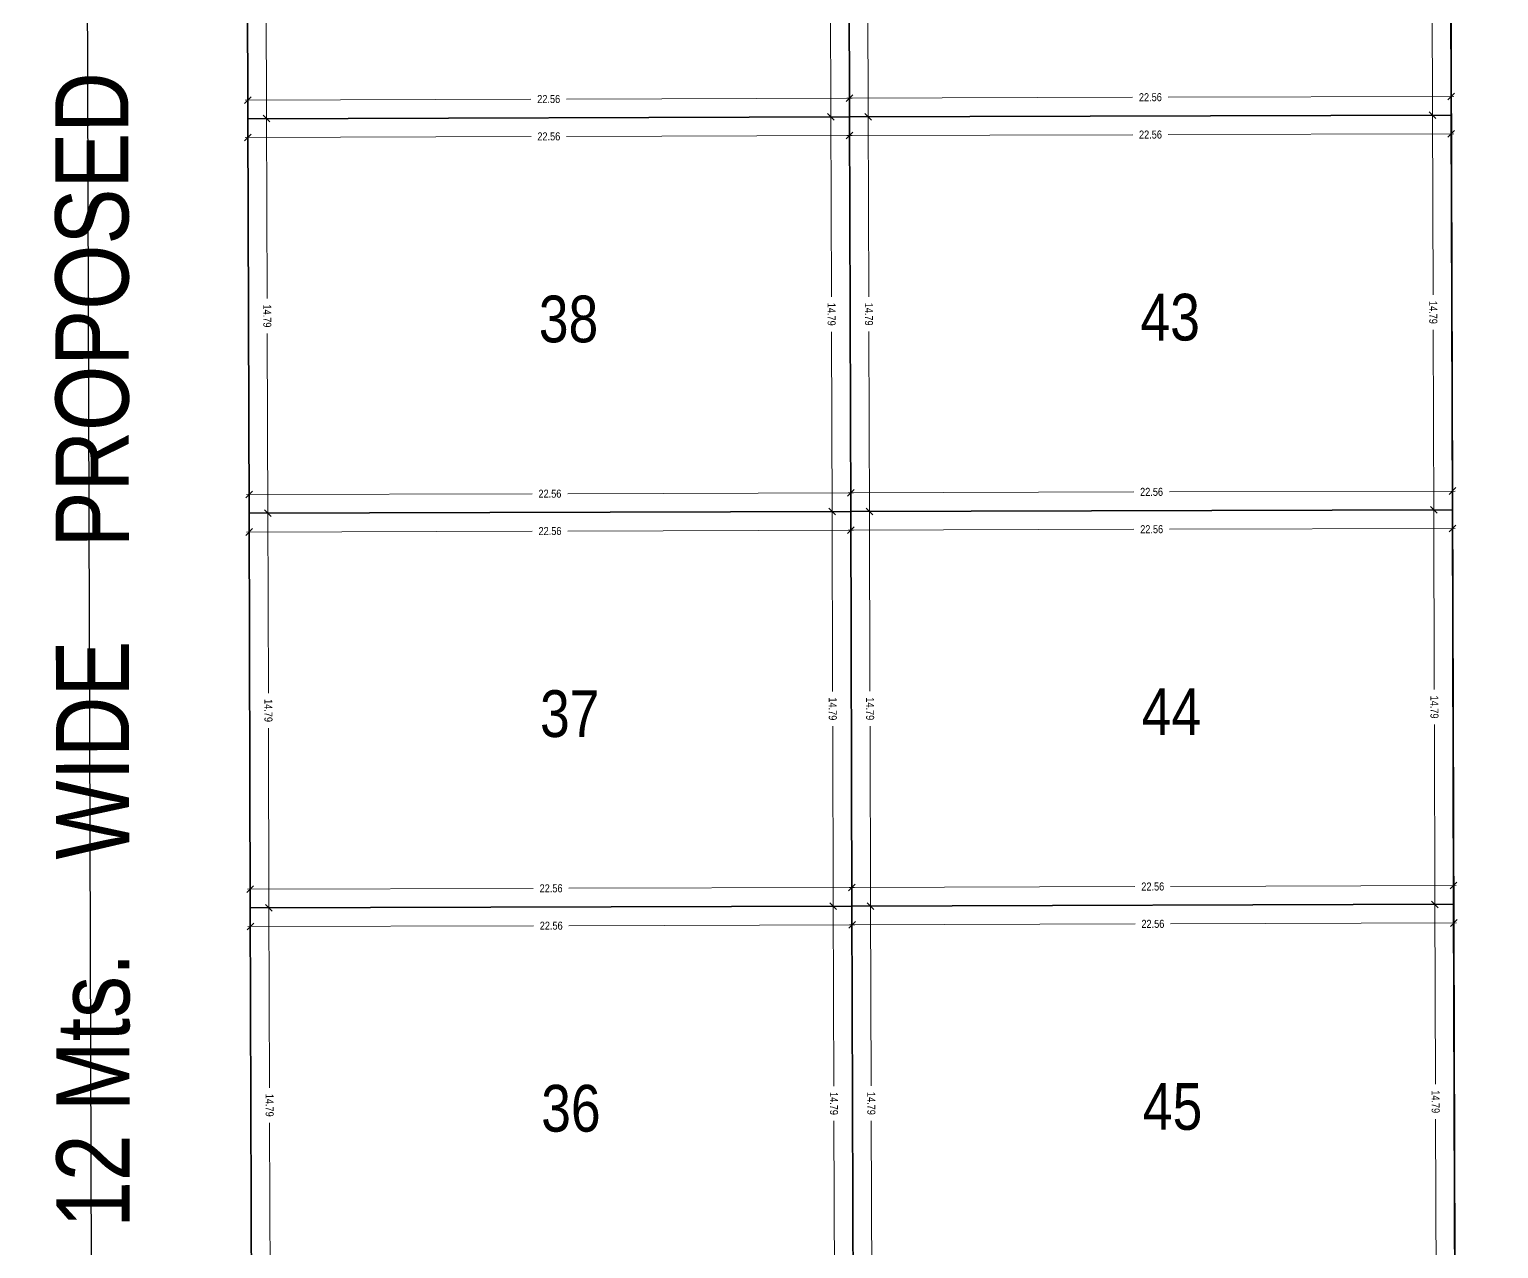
# Model space of a CAD drawing. Header units: millimetres. Extents: x 29397 to 29927, y 26123 to 26652.
# Drawn here: x 29583.1 to 29638.2, y 26310.9 to 26356.6 of the extents above; entities that cross this region are included whole.
import ezdxf
from ezdxf.enums import TextEntityAlignment as Align

# ---------------------------------------------------------------- set-up
doc = ezdxf.new("R2010")
doc.units = ezdxf.units.MM
doc.header["$LTSCALE"] = 0.3
doc.linetypes.add('CENTER', pattern=[0])
for name, color, linetype in [('_IndivSubPlot', 180, 'Continuous'), ('_IndivSubPlot_DIMENSION', 7, 'Continuous'), ('_InternalRoad', 3, 'Continuous')]:
    doc.layers.add(name, color=color, linetype=linetype)
doc.layers.get('0').off()
doc.styles.add('PreDCRFont', font='ARIALN.TTF')
doc.dimstyles.new('PDCR-PLOT-INT', dxfattribs={"dimtxt": 0.3, "dimasz": 0.25, "dimexe": 0.25, "dimexo": 0.25, "dimgap": 0.25, "dimtad": 0, "dimzin": 0, "dimdsep": 46, "dimtxsty": 'PreDCRFont', "dimblk": 'OBLIQUE', "dimcen": 0.5, "dimdle": 0.1, "dimadec": 0, "dimazin": 0, "dimtfac": 1, "dimtix": 1, "dimtofl": 0, "dimtmove": 1, "dimatfit": 1, "dimfxl": 1, "dimtolj": 1, "dimtzin": 0, "dimlwd": 15, "dimarcsym": 0})

# ---------------------------------------------------------------- blocks, each defined once
blk = doc.blocks.new('_Oblique')
at = {"color": 0, "linetype": 'ByBlock', "lineweight": -2}
blk.add_line((-0.5, -0.5), (0.5, 0.5), dxfattribs=at)
blk = doc.blocks.new('*D1025')
at = {"layer": '_IndivSubPlot_DIMENSION', "color": 0, "lineweight": 15, "transparency": 16777216}
for p, q in [((29613.829, 26323.022), (29624.542, 26323.054)), ((29636.589, 26323.091), (29625.876, 26323.058))]:
    blk.add_line(p, q, dxfattribs=at)
at = {"layer": '_IndivSubPlot_DIMENSION', "color": 0, "lineweight": 15, "transparency": 16777216, "xscale": 0.25, "yscale": 0.25, "zscale": 0.25}
for p, rotation in [((29613.929, 26323.022), 180.1735333746284), ((29636.489, 26323.09), 0.1735333746283984)]:
    blk.add_blockref('_Oblique', p, dxfattribs=dict(at, rotation=rotation))
at = {"layer": '_IndivSubPlot_DIMENSION', "color": 0, "lineweight": 15, "transparency": 16777216, "insert": (29625.209, 26323.056), "char_height": 0.3, "attachment_point": 5, "rotation": 0.1735, "style": 'PreDCRFont'}
blk.add_mtext('\\A1;22.56', dxfattribs=at)
blk = doc.blocks.new('*D1026')
at = {"layer": '_IndivSubPlot_DIMENSION', "color": 0, "lineweight": 15, "transparency": 16777216}
for p, q in [((29614.627, 26323.824), (29614.647, 26316.983)), ((29614.672, 26308.834), (29614.651, 26315.675))]:
    blk.add_line(p, q, dxfattribs=at)
at = {"layer": '_IndivSubPlot_DIMENSION', "color": 0, "lineweight": 15, "transparency": 16777216, "xscale": 0.25, "yscale": 0.25, "zscale": 0.25}
for p, rotation in [((29614.627, 26323.724), 90.17353337461844), ((29614.672, 26308.934), 270.1735333746184)]:
    blk.add_blockref('_Oblique', p, dxfattribs=dict(at, rotation=rotation))
at = {"layer": '_IndivSubPlot_DIMENSION', "color": 0, "lineweight": 15, "transparency": 16777216, "insert": (29614.649, 26316.329), "char_height": 0.3, "attachment_point": 5, "rotation": 270.1735, "style": 'PreDCRFont'}
blk.add_mtext('\\A1;14.79', dxfattribs=at)
blk = doc.blocks.new('*D1028')
at = {"layer": '_IndivSubPlot_DIMENSION', "color": 0, "lineweight": 15, "transparency": 16777216}
for p, q in [((29635.786, 26323.888), (29635.807, 26317.047)), ((29635.832, 26308.898), (29635.811, 26315.739))]:
    blk.add_line(p, q, dxfattribs=at)
at = {"layer": '_IndivSubPlot_DIMENSION', "color": 0, "lineweight": 15, "transparency": 16777216, "xscale": 0.25, "yscale": 0.25, "zscale": 0.25}
for p, rotation in [((29635.787, 26323.788), 90.1735333746184), ((29635.832, 26308.998), 270.1735333746184)]:
    blk.add_blockref('_Oblique', p, dxfattribs=dict(at, rotation=rotation))
at = {"layer": '_IndivSubPlot_DIMENSION', "color": 0, "lineweight": 15, "transparency": 16777216, "insert": (29635.809, 26316.393), "char_height": 0.3, "attachment_point": 5, "rotation": 270.1735, "style": 'PreDCRFont'}
blk.add_mtext('\\A1;14.79', dxfattribs=at)
blk = doc.blocks.new('*D1029')
at = {"layer": '_IndivSubPlot_DIMENSION', "color": 0, "lineweight": 15, "transparency": 16777216}
for p, q in [((29613.784, 26337.812), (29624.497, 26337.844)), ((29636.544, 26337.881), (29625.831, 26337.848))]:
    blk.add_line(p, q, dxfattribs=at)
at = {"layer": '_IndivSubPlot_DIMENSION', "color": 0, "lineweight": 15, "transparency": 16777216, "xscale": 0.25, "yscale": 0.25, "zscale": 0.25}
for p, rotation in [((29636.444, 26337.88), 0.1735333746375111), ((29613.884, 26337.812), 180.1735333746375)]:
    blk.add_blockref('_Oblique', p, dxfattribs=dict(at, rotation=rotation))
at = {"layer": '_IndivSubPlot_DIMENSION', "color": 0, "lineweight": 15, "transparency": 16777216, "insert": (29625.164, 26337.846), "char_height": 0.3, "attachment_point": 5, "rotation": 0.1735, "style": 'PreDCRFont'}
blk.add_mtext('\\A1;22.56', dxfattribs=at)
blk = doc.blocks.new('*D1030')
at = {"layer": '_IndivSubPlot_DIMENSION', "color": 0, "lineweight": 15, "transparency": 16777216}
for p, q in [((29614.582, 26338.614), (29614.602, 26331.773)), ((29614.627, 26323.624), (29614.606, 26330.465))]:
    blk.add_line(p, q, dxfattribs=at)
at = {"layer": '_IndivSubPlot_DIMENSION', "color": 0, "lineweight": 15, "transparency": 16777216, "xscale": 0.25, "yscale": 0.25, "zscale": 0.25}
for p, rotation in [((29614.582, 26338.514), 90.17353337461829), ((29614.627, 26323.724), 270.1735333746183)]:
    blk.add_blockref('_Oblique', p, dxfattribs=dict(at, rotation=rotation))
at = {"layer": '_IndivSubPlot_DIMENSION', "color": 0, "lineweight": 15, "transparency": 16777216, "insert": (29614.604, 26331.119), "char_height": 0.3, "attachment_point": 5, "rotation": 270.1735, "style": 'PreDCRFont'}
blk.add_mtext('\\A1;14.79', dxfattribs=at)
blk = doc.blocks.new('*D1031')
at = {"layer": '_IndivSubPlot_DIMENSION', "color": 0, "lineweight": 15, "transparency": 16777216}
for p, q in [((29613.825, 26324.422), (29624.538, 26324.454)), ((29636.585, 26324.491), (29625.872, 26324.458))]:
    blk.add_line(p, q, dxfattribs=at)
at = {"layer": '_IndivSubPlot_DIMENSION', "color": 0, "lineweight": 15, "transparency": 16777216, "xscale": 0.25, "yscale": 0.25, "zscale": 0.25}
for p, rotation in [((29613.925, 26324.422), 180.1735333746284), ((29636.485, 26324.49), 0.1735333746283404)]:
    blk.add_blockref('_Oblique', p, dxfattribs=dict(at, rotation=rotation))
at = {"layer": '_IndivSubPlot_DIMENSION', "color": 0, "lineweight": 15, "transparency": 16777216, "insert": (29625.205, 26324.456), "char_height": 0.3, "attachment_point": 5, "rotation": 0.1735, "style": 'PreDCRFont'}
blk.add_mtext('\\A1;22.56', dxfattribs=at)
blk = doc.blocks.new('*D1032')
at = {"layer": '_IndivSubPlot_DIMENSION', "color": 0, "lineweight": 15, "transparency": 16777216}
for p, q in [((29635.742, 26338.678), (29635.762, 26331.837)), ((29635.787, 26323.688), (29635.766, 26330.529))]:
    blk.add_line(p, q, dxfattribs=at)
at = {"layer": '_IndivSubPlot_DIMENSION', "color": 0, "lineweight": 15, "transparency": 16777216, "xscale": 0.25, "yscale": 0.25, "zscale": 0.25}
for p, rotation in [((29635.742, 26338.578), 90.17353337460415), ((29635.787, 26323.788), 270.1735333746041)]:
    blk.add_blockref('_Oblique', p, dxfattribs=dict(at, rotation=rotation))
at = {"layer": '_IndivSubPlot_DIMENSION', "color": 0, "lineweight": 15, "transparency": 16777216, "insert": (29635.764, 26331.183), "char_height": 0.3, "attachment_point": 5, "rotation": 270.1735, "style": 'PreDCRFont'}
blk.add_mtext('\\A1;14.79', dxfattribs=at)
blk = doc.blocks.new('*D1033')
at = {"layer": '_IndivSubPlot_DIMENSION', "color": 0, "lineweight": 15, "transparency": 16777216}
for p, q in [((29613.739, 26352.602), (29624.452, 26352.634)), ((29636.499, 26352.67), (29625.786, 26352.638))]:
    blk.add_line(p, q, dxfattribs=at)
at = {"layer": '_IndivSubPlot_DIMENSION', "color": 0, "lineweight": 15, "transparency": 16777216, "xscale": 0.25, "yscale": 0.25, "zscale": 0.25}
for p, rotation in [((29613.839, 26352.602), 180.1735333746283), ((29636.399, 26352.67), 0.1735333746283185)]:
    blk.add_blockref('_Oblique', p, dxfattribs=dict(at, rotation=rotation))
at = {"layer": '_IndivSubPlot_DIMENSION', "color": 0, "lineweight": 15, "transparency": 16777216, "insert": (29625.119, 26352.636), "char_height": 0.3, "attachment_point": 5, "rotation": 0.1735, "style": 'PreDCRFont'}
blk.add_mtext('\\A1;22.56', dxfattribs=at)
blk = doc.blocks.new('*D1034')
at = {"layer": '_IndivSubPlot_DIMENSION', "color": 0, "lineweight": 15, "transparency": 16777216}
for p, q in [((29614.537, 26353.404), (29614.558, 26346.563)), ((29614.582, 26338.414), (29614.562, 26345.255))]:
    blk.add_line(p, q, dxfattribs=at)
at = {"layer": '_IndivSubPlot_DIMENSION', "color": 0, "lineweight": 15, "transparency": 16777216, "xscale": 0.25, "yscale": 0.25, "zscale": 0.25}
for p, rotation in [((29614.537, 26353.304), 90.17353337461844), ((29614.582, 26338.514), 270.1735333746184)]:
    blk.add_blockref('_Oblique', p, dxfattribs=dict(at, rotation=rotation))
at = {"layer": '_IndivSubPlot_DIMENSION', "color": 0, "lineweight": 15, "transparency": 16777216, "insert": (29614.56, 26345.909), "char_height": 0.3, "attachment_point": 5, "rotation": 270.1735, "style": 'PreDCRFont'}
blk.add_mtext('\\A1;14.79', dxfattribs=at)
blk = doc.blocks.new('*D1035')
at = {"layer": '_IndivSubPlot_DIMENSION', "color": 0, "lineweight": 15, "transparency": 16777216}
for p, q in [((29613.78, 26339.212), (29624.493, 26339.244)), ((29636.54, 26339.28), (29625.827, 26339.248))]:
    blk.add_line(p, q, dxfattribs=at)
at = {"layer": '_IndivSubPlot_DIMENSION', "color": 0, "lineweight": 15, "transparency": 16777216, "xscale": 0.25, "yscale": 0.25, "zscale": 0.25}
for p, rotation in [((29613.88, 26339.212), 180.1735333746376), ((29636.44, 26339.28), 0.1735333746375513)]:
    blk.add_blockref('_Oblique', p, dxfattribs=dict(at, rotation=rotation))
at = {"layer": '_IndivSubPlot_DIMENSION', "color": 0, "lineweight": 15, "transparency": 16777216, "insert": (29625.16, 26339.246), "char_height": 0.3, "attachment_point": 5, "rotation": 0.1735, "style": 'PreDCRFont'}
blk.add_mtext('\\A1;22.56', dxfattribs=at)
blk = doc.blocks.new('*D1036')
at = {"layer": '_IndivSubPlot_DIMENSION', "color": 0, "lineweight": 15, "transparency": 16777216}
for p, q in [((29635.697, 26353.468), (29635.718, 26346.627)), ((29635.742, 26338.478), (29635.722, 26345.319))]:
    blk.add_line(p, q, dxfattribs=at)
at = {"layer": '_IndivSubPlot_DIMENSION', "color": 0, "lineweight": 15, "transparency": 16777216, "xscale": 0.25, "yscale": 0.25, "zscale": 0.25}
for p, rotation in [((29635.697, 26353.368), 90.17353337461844), ((29635.742, 26338.578), 270.1735333746184)]:
    blk.add_blockref('_Oblique', p, dxfattribs=dict(at, rotation=rotation))
at = {"layer": '_IndivSubPlot_DIMENSION', "color": 0, "lineweight": 15, "transparency": 16777216, "insert": (29635.72, 26345.973), "char_height": 0.3, "attachment_point": 5, "rotation": 270.1735, "style": 'PreDCRFont'}
blk.add_mtext('\\A1;14.79', dxfattribs=at)
blk = doc.blocks.new('*D1038')
at = {"layer": '_IndivSubPlot_DIMENSION', "color": 0, "lineweight": 15, "transparency": 16777216}
for p, q in [((29614.492, 26368.194), (29614.513, 26361.353)), ((29614.538, 26353.204), (29614.517, 26360.045))]:
    blk.add_line(p, q, dxfattribs=at)
at = {"layer": '_IndivSubPlot_DIMENSION', "color": 0, "lineweight": 15, "transparency": 16777216, "xscale": 0.25, "yscale": 0.25, "zscale": 0.25}
for p, rotation in [((29614.492, 26368.094), 90.17353337461844), ((29614.537, 26353.304), 270.1735333746184)]:
    blk.add_blockref('_Oblique', p, dxfattribs=dict(at, rotation=rotation))
at = {"layer": '_IndivSubPlot_DIMENSION', "color": 0, "lineweight": 15, "transparency": 16777216, "insert": (29614.515, 26360.699), "char_height": 0.3, "attachment_point": 5, "rotation": 270.1735, "style": 'PreDCRFont'}
blk.add_mtext('\\A1;14.79', dxfattribs=at)
blk = doc.blocks.new('*D1039')
at = {"layer": '_IndivSubPlot_DIMENSION', "color": 0, "lineweight": 15, "transparency": 16777216}
for p, q in [((29613.735, 26354.001), (29624.448, 26354.034)), ((29636.495, 26354.07), (29625.782, 26354.038))]:
    blk.add_line(p, q, dxfattribs=at)
at = {"layer": '_IndivSubPlot_DIMENSION', "color": 0, "lineweight": 15, "transparency": 16777216, "xscale": 0.25, "yscale": 0.25, "zscale": 0.25}
for p, rotation in [((29613.835, 26354.002), 180.1735333746283), ((29636.395, 26354.07), 0.1735333746283022)]:
    blk.add_blockref('_Oblique', p, dxfattribs=dict(at, rotation=rotation))
at = {"layer": '_IndivSubPlot_DIMENSION', "color": 0, "lineweight": 15, "transparency": 16777216, "insert": (29625.115, 26354.036), "char_height": 0.3, "attachment_point": 5, "rotation": 0.1735, "style": 'PreDCRFont'}
blk.add_mtext('\\A1;22.56', dxfattribs=at)
blk = doc.blocks.new('*D1040')
at = {"layer": '_IndivSubPlot_DIMENSION', "color": 0, "lineweight": 15, "transparency": 16777216}
for p, q in [((29635.652, 26368.258), (29635.673, 26361.417)), ((29635.697, 26353.268), (29635.677, 26360.109))]:
    blk.add_line(p, q, dxfattribs=at)
at = {"layer": '_IndivSubPlot_DIMENSION', "color": 0, "lineweight": 15, "transparency": 16777216, "xscale": 0.25, "yscale": 0.25, "zscale": 0.25}
for p, rotation in [((29635.652, 26368.158), 90.17353337460435), ((29635.697, 26353.368), 270.1735333746043)]:
    blk.add_blockref('_Oblique', p, dxfattribs=dict(at, rotation=rotation))
at = {"layer": '_IndivSubPlot_DIMENSION', "color": 0, "lineweight": 15, "transparency": 16777216, "insert": (29635.675, 26360.763), "char_height": 0.3, "attachment_point": 5, "rotation": 270.1735, "style": 'PreDCRFont'}
blk.add_mtext('\\A1;14.79', dxfattribs=at)
blk = doc.blocks.new('*D1042')
at = {"layer": '_IndivSubPlot_DIMENSION', "color": 0, "lineweight": 15, "transparency": 16777216}
for p, q in [((29591.932, 26368.126), (29591.953, 26361.284)), ((29591.978, 26353.136), (29591.957, 26359.977))]:
    blk.add_line(p, q, dxfattribs=at)
at = {"layer": '_IndivSubPlot_DIMENSION', "color": 0, "lineweight": 15, "transparency": 16777216, "xscale": 0.25, "yscale": 0.25, "zscale": 0.25}
for p, rotation in [((29591.933, 26368.026), 90.17353337461844), ((29591.977, 26353.236), 270.1735333746184)]:
    blk.add_blockref('_Oblique', p, dxfattribs=dict(at, rotation=rotation))
at = {"layer": '_IndivSubPlot_DIMENSION', "color": 0, "lineweight": 15, "transparency": 16777216, "insert": (29591.955, 26360.631), "char_height": 0.3, "attachment_point": 5, "rotation": 270.1735, "style": 'PreDCRFont'}
blk.add_mtext('\\A1;14.79', dxfattribs=at)
blk = doc.blocks.new('*D1043')
at = {"layer": '_IndivSubPlot_DIMENSION', "color": 0, "lineweight": 15, "transparency": 16777216}
for p, q in [((29591.175, 26353.933), (29601.888, 26353.966)), ((29613.935, 26354.002), (29603.222, 26353.97))]:
    blk.add_line(p, q, dxfattribs=at)
at = {"layer": '_IndivSubPlot_DIMENSION', "color": 0, "lineweight": 15, "transparency": 16777216, "xscale": 0.25, "yscale": 0.25, "zscale": 0.25}
for p, rotation in [((29591.275, 26353.933), 180.1735333746284), ((29613.835, 26354.002), 0.1735333746283658)]:
    blk.add_blockref('_Oblique', p, dxfattribs=dict(at, rotation=rotation))
at = {"layer": '_IndivSubPlot_DIMENSION', "color": 0, "lineweight": 15, "transparency": 16777216, "insert": (29602.555, 26353.968), "char_height": 0.3, "attachment_point": 5, "rotation": 0.1735, "style": 'PreDCRFont'}
blk.add_mtext('\\A1;22.56', dxfattribs=at)
blk = doc.blocks.new('*D1044')
at = {"layer": '_IndivSubPlot_DIMENSION', "color": 0, "lineweight": 15, "transparency": 16777216}
for p, q in [((29613.092, 26368.19), (29613.113, 26361.348)), ((29613.138, 26353.2), (29613.117, 26360.041))]:
    blk.add_line(p, q, dxfattribs=at)
at = {"layer": '_IndivSubPlot_DIMENSION', "color": 0, "lineweight": 15, "transparency": 16777216, "xscale": 0.25, "yscale": 0.25, "zscale": 0.25}
for p, rotation in [((29613.092, 26368.09), 90.1735333746184), ((29613.137, 26353.3), 270.1735333746184)]:
    blk.add_blockref('_Oblique', p, dxfattribs=dict(at, rotation=rotation))
at = {"layer": '_IndivSubPlot_DIMENSION', "color": 0, "lineweight": 15, "transparency": 16777216, "insert": (29613.115, 26360.695), "char_height": 0.3, "attachment_point": 5, "rotation": 270.1735, "style": 'PreDCRFont'}
blk.add_mtext('\\A1;14.79', dxfattribs=at)
blk = doc.blocks.new('*D1045')
at = {"layer": '_IndivSubPlot_DIMENSION', "color": 0, "lineweight": 15, "transparency": 16777216}
for p, q in [((29591.179, 26352.533), (29601.892, 26352.566)), ((29613.939, 26352.602), (29603.226, 26352.57))]:
    blk.add_line(p, q, dxfattribs=at)
at = {"layer": '_IndivSubPlot_DIMENSION', "color": 0, "lineweight": 15, "transparency": 16777216, "xscale": 0.25, "yscale": 0.25, "zscale": 0.25}
for p, rotation in [((29591.279, 26352.533), 180.1735333746284), ((29613.839, 26352.602), 0.1735333746283984)]:
    blk.add_blockref('_Oblique', p, dxfattribs=dict(at, rotation=rotation))
at = {"layer": '_IndivSubPlot_DIMENSION', "color": 0, "lineweight": 15, "transparency": 16777216, "insert": (29602.559, 26352.568), "char_height": 0.3, "attachment_point": 5, "rotation": 0.1735, "style": 'PreDCRFont'}
blk.add_mtext('\\A1;22.56', dxfattribs=at)
blk = doc.blocks.new('*D1046')
at = {"layer": '_IndivSubPlot_DIMENSION', "color": 0, "lineweight": 15, "transparency": 16777216}
for p, q in [((29591.977, 26353.336), (29591.998, 26346.494)), ((29592.022, 26338.346), (29592.002, 26345.187))]:
    blk.add_line(p, q, dxfattribs=at)
at = {"layer": '_IndivSubPlot_DIMENSION', "color": 0, "lineweight": 15, "transparency": 16777216, "xscale": 0.25, "yscale": 0.25, "zscale": 0.25}
for p, rotation in [((29591.977, 26353.236), 90.17353337461844), ((29592.022, 26338.446), 270.1735333746184)]:
    blk.add_blockref('_Oblique', p, dxfattribs=dict(at, rotation=rotation))
at = {"layer": '_IndivSubPlot_DIMENSION', "color": 0, "lineweight": 15, "transparency": 16777216, "insert": (29592, 26345.841), "char_height": 0.3, "attachment_point": 5, "rotation": 270.1735, "style": 'PreDCRFont'}
blk.add_mtext('\\A1;14.79', dxfattribs=at)
blk = doc.blocks.new('*D1047')
at = {"layer": '_IndivSubPlot_DIMENSION', "color": 0, "lineweight": 15, "transparency": 16777216}
for p, q in [((29591.22, 26339.143), (29601.933, 26339.176)), ((29613.98, 26339.212), (29603.267, 26339.18))]:
    blk.add_line(p, q, dxfattribs=at)
at = {"layer": '_IndivSubPlot_DIMENSION', "color": 0, "lineweight": 15, "transparency": 16777216, "xscale": 0.25, "yscale": 0.25, "zscale": 0.25}
for p, rotation in [((29591.32, 26339.144), 180.1735333746376), ((29613.88, 26339.212), 0.1735333746376022)]:
    blk.add_blockref('_Oblique', p, dxfattribs=dict(at, rotation=rotation))
at = {"layer": '_IndivSubPlot_DIMENSION', "color": 0, "lineweight": 15, "transparency": 16777216, "insert": (29602.6, 26339.178), "char_height": 0.3, "attachment_point": 5, "rotation": 0.1735, "style": 'PreDCRFont'}
blk.add_mtext('\\A1;22.56', dxfattribs=at)
blk = doc.blocks.new('*D1048')
at = {"layer": '_IndivSubPlot_DIMENSION', "color": 0, "lineweight": 15, "transparency": 16777216}
for p, q in [((29613.137, 26353.4), (29613.158, 26346.559)), ((29613.182, 26338.41), (29613.162, 26345.251))]:
    blk.add_line(p, q, dxfattribs=at)
at = {"layer": '_IndivSubPlot_DIMENSION', "color": 0, "lineweight": 15, "transparency": 16777216, "xscale": 0.25, "yscale": 0.25, "zscale": 0.25}
for p, rotation in [((29613.137, 26353.3), 90.1735333746184), ((29613.182, 26338.51), 270.1735333746184)]:
    blk.add_blockref('_Oblique', p, dxfattribs=dict(at, rotation=rotation))
at = {"layer": '_IndivSubPlot_DIMENSION', "color": 0, "lineweight": 15, "transparency": 16777216, "insert": (29613.16, 26345.905), "char_height": 0.3, "attachment_point": 5, "rotation": 270.1735, "style": 'PreDCRFont'}
blk.add_mtext('\\A1;14.79', dxfattribs=at)
blk = doc.blocks.new('*D1049')
at = {"layer": '_IndivSubPlot_DIMENSION', "color": 0, "lineweight": 15, "transparency": 16777216}
for p, q in [((29591.224, 26337.743), (29601.937, 26337.776)), ((29613.984, 26337.812), (29603.271, 26337.78))]:
    blk.add_line(p, q, dxfattribs=at)
at = {"layer": '_IndivSubPlot_DIMENSION', "color": 0, "lineweight": 15, "transparency": 16777216, "xscale": 0.25, "yscale": 0.25, "zscale": 0.25}
for p, rotation in [((29591.324, 26337.744), 180.1735333746376), ((29613.884, 26337.812), 0.1735333746375911)]:
    blk.add_blockref('_Oblique', p, dxfattribs=dict(at, rotation=rotation))
at = {"layer": '_IndivSubPlot_DIMENSION', "color": 0, "lineweight": 15, "transparency": 16777216, "insert": (29602.604, 26337.778), "char_height": 0.3, "attachment_point": 5, "rotation": 0.1735, "style": 'PreDCRFont'}
blk.add_mtext('\\A1;22.56', dxfattribs=at)
blk = doc.blocks.new('*D1050')
at = {"layer": '_IndivSubPlot_DIMENSION', "color": 0, "lineweight": 15, "transparency": 16777216}
for p, q in [((29592.022, 26338.546), (29592.043, 26331.705)), ((29592.067, 26323.556), (29592.047, 26330.397))]:
    blk.add_line(p, q, dxfattribs=at)
at = {"layer": '_IndivSubPlot_DIMENSION', "color": 0, "lineweight": 15, "transparency": 16777216, "xscale": 0.25, "yscale": 0.25, "zscale": 0.25}
for p, rotation in [((29592.022, 26338.446), 90.17353337461844), ((29592.067, 26323.656), 270.1735333746184)]:
    blk.add_blockref('_Oblique', p, dxfattribs=dict(at, rotation=rotation))
at = {"layer": '_IndivSubPlot_DIMENSION', "color": 0, "lineweight": 15, "transparency": 16777216, "insert": (29592.045, 26331.051), "char_height": 0.3, "attachment_point": 5, "rotation": 270.1735, "style": 'PreDCRFont'}
blk.add_mtext('\\A1;14.79', dxfattribs=at)
blk = doc.blocks.new('*D1051')
at = {"layer": '_IndivSubPlot_DIMENSION', "color": 0, "lineweight": 15, "transparency": 16777216}
for p, q in [((29591.265, 26324.353), (29601.978, 26324.386)), ((29614.025, 26324.422), (29603.312, 26324.39))]:
    blk.add_line(p, q, dxfattribs=at)
at = {"layer": '_IndivSubPlot_DIMENSION', "color": 0, "lineweight": 15, "transparency": 16777216, "xscale": 0.25, "yscale": 0.25, "zscale": 0.25}
for p, rotation in [((29591.365, 26324.354), 180.1735333746284), ((29613.925, 26324.422), 0.1735333746283658)]:
    blk.add_blockref('_Oblique', p, dxfattribs=dict(at, rotation=rotation))
at = {"layer": '_IndivSubPlot_DIMENSION', "color": 0, "lineweight": 15, "transparency": 16777216, "insert": (29602.645, 26324.388), "char_height": 0.3, "attachment_point": 5, "rotation": 0.1735, "style": 'PreDCRFont'}
blk.add_mtext('\\A1;22.56', dxfattribs=at)
blk = doc.blocks.new('*D1052')
at = {"layer": '_IndivSubPlot_DIMENSION', "color": 0, "lineweight": 15, "transparency": 16777216}
for p, q in [((29613.182, 26338.61), (29613.202, 26331.769)), ((29613.227, 26323.62), (29613.206, 26330.461))]:
    blk.add_line(p, q, dxfattribs=at)
at = {"layer": '_IndivSubPlot_DIMENSION', "color": 0, "lineweight": 15, "transparency": 16777216, "xscale": 0.25, "yscale": 0.25, "zscale": 0.25}
for p, rotation in [((29613.182, 26338.51), 90.17353337461834), ((29613.227, 26323.72), 270.1735333746183)]:
    blk.add_blockref('_Oblique', p, dxfattribs=dict(at, rotation=rotation))
at = {"layer": '_IndivSubPlot_DIMENSION', "color": 0, "lineweight": 15, "transparency": 16777216, "insert": (29613.204, 26331.115), "char_height": 0.3, "attachment_point": 5, "rotation": 270.1735, "style": 'PreDCRFont'}
blk.add_mtext('\\A1;14.79', dxfattribs=at)
blk = doc.blocks.new('*D1053')
at = {"layer": '_IndivSubPlot_DIMENSION', "color": 0, "lineweight": 15, "transparency": 16777216}
for p, q in [((29591.269, 26322.953), (29601.982, 26322.986)), ((29614.029, 26323.022), (29603.316, 26322.99))]:
    blk.add_line(p, q, dxfattribs=at)
at = {"layer": '_IndivSubPlot_DIMENSION', "color": 0, "lineweight": 15, "transparency": 16777216, "xscale": 0.25, "yscale": 0.25, "zscale": 0.25}
for p, rotation in [((29613.929, 26323.022), 0.1735333746283984), ((29591.369, 26322.954), 180.1735333746284)]:
    blk.add_blockref('_Oblique', p, dxfattribs=dict(at, rotation=rotation))
at = {"layer": '_IndivSubPlot_DIMENSION', "color": 0, "lineweight": 15, "transparency": 16777216, "insert": (29602.649, 26322.988), "char_height": 0.3, "attachment_point": 5, "rotation": 0.1735, "style": 'PreDCRFont'}
blk.add_mtext('\\A1;22.56', dxfattribs=at)
blk = doc.blocks.new('*D1054')
at = {"layer": '_IndivSubPlot_DIMENSION', "color": 0, "lineweight": 15, "transparency": 16777216}
for p, q in [((29592.067, 26323.756), (29592.087, 26316.915)), ((29592.112, 26308.766), (29592.091, 26315.607))]:
    blk.add_line(p, q, dxfattribs=at)
at = {"layer": '_IndivSubPlot_DIMENSION', "color": 0, "lineweight": 15, "transparency": 16777216, "xscale": 0.25, "yscale": 0.25, "zscale": 0.25}
for p, rotation in [((29592.067, 26323.656), 90.17353337461844), ((29592.112, 26308.866), 270.1735333746184)]:
    blk.add_blockref('_Oblique', p, dxfattribs=dict(at, rotation=rotation))
at = {"layer": '_IndivSubPlot_DIMENSION', "color": 0, "lineweight": 15, "transparency": 16777216, "insert": (29592.089, 26316.261), "char_height": 0.3, "attachment_point": 5, "rotation": 270.1735, "style": 'PreDCRFont'}
blk.add_mtext('\\A1;14.79', dxfattribs=at)
blk = doc.blocks.new('*D1056')
at = {"layer": '_IndivSubPlot_DIMENSION', "color": 0, "lineweight": 15, "transparency": 16777216}
for p, q in [((29613.227, 26323.82), (29613.247, 26316.979)), ((29613.272, 26308.83), (29613.251, 26315.671))]:
    blk.add_line(p, q, dxfattribs=at)
at = {"layer": '_IndivSubPlot_DIMENSION', "color": 0, "lineweight": 15, "transparency": 16777216, "xscale": 0.25, "yscale": 0.25, "zscale": 0.25}
for p, rotation in [((29613.227, 26323.72), 90.17353337461834), ((29613.272, 26308.93), 270.1735333746183)]:
    blk.add_blockref('_Oblique', p, dxfattribs=dict(at, rotation=rotation))
at = {"layer": '_IndivSubPlot_DIMENSION', "color": 0, "lineweight": 15, "transparency": 16777216, "insert": (29613.249, 26316.325), "char_height": 0.3, "attachment_point": 5, "rotation": 270.1735, "style": 'PreDCRFont'}
blk.add_mtext('\\A1;14.79', dxfattribs=at)

msp = doc.modelspace()

# ---------------------------------------------------------------- linework, layer by layer
at = {"layer": '_IndivSubPlot'}
for points in [[(29613.792, 26368.092), (29591.233, 26368.023), (29591.277, 26353.233), (29613.837, 26353.302)], [(29636.352, 26368.16), (29613.792, 26368.092), (29613.837, 26353.302), (29636.397, 26353.37)], [(29613.837, 26353.302), (29591.277, 26353.233), (29591.322, 26338.444), (29613.882, 26338.512)], [(29636.397, 26353.37), (29613.837, 26353.302), (29613.882, 26338.512), (29636.442, 26338.58)], [(29636.442, 26338.58), (29613.882, 26338.512), (29613.927, 26323.722), (29636.487, 26323.79)], [(29613.882, 26338.512), (29591.322, 26338.444), (29591.367, 26323.654), (29613.927, 26323.722)], [(29613.927, 26323.722), (29591.367, 26323.654), (29591.412, 26308.864), (29613.972, 26308.932)], [(29636.487, 26323.79), (29613.927, 26323.722), (29613.972, 26308.932), (29636.532, 26309)]]:
    msp.add_lwpolyline(points, close=True, dxfattribs=at)
at = {"layer": '_InternalRoad'}
for points in [[(29648.303, 26384.409), (29636.304, 26384.089), (29636.576, 26294.21), (29648.576, 26294.247)], [(29591.197, 26379.885), (29591.188, 26382.885), (29581.136, 26382.617), (29579.19, 26382.01), (29579.199, 26379.01), (29579.243, 26364.457), (29579.457, 26294.037), (29591.457, 26294.074), (29591.412, 26308.864), (29591.367, 26323.654), (29591.322, 26338.444), (29591.277, 26353.233), (29591.233, 26368.023)]]:
    msp.add_lwpolyline(points, close=True, dxfattribs=at)
at = {"layer": '_InternalRoad', "linetype": 'CENTER'}
msp.add_lwpolyline([(29585.457, 26294.056), (29585.188, 26382.725)], dxfattribs=at)

# ---------------------------------------------------------------- texts
at = {"layer": '_IndivSubPlot', "lineweight": 30, "style": 'PreDCRFont'}
for s, p in [('38', (29603.299, 26345.727)), ('43', (29625.859, 26345.795)), ('37', (29603.344, 26330.937)), ('44', (29625.903, 26331.005)), ('36', (29603.388, 26316.147)), ('45', (29625.948, 26316.215))]:
    msp.add_text(s, height=1.75, dxfattribs=at).set_placement(p, align=Align.MIDDLE_CENTER)
at = {"layer": '_InternalRoad', "style": 'PreDCRFont'}
msp.add_text('    12 Mts.    WIDE    PROPOSED     ROAD', height=2.7432, rotation=90.0674, dxfattribs=at).set_placement((29586.847, 26308.176))

# ---------------------------------------------------------------- dimensions: what is measured, and where the dimension line sits
at = {"layer": '_IndivSubPlot_DIMENSION', "lineweight": 15}
for p1, p2, text, picture, middle in [((29635.697, 26353.368), (29635.652, 26368.158), '14.79', '*D1040', (29635.675, 26360.763)), ((29591.933, 26368.026), (29591.977, 26353.236), '14.79', '*D1042', (29591.955, 26360.631)), ((29613.137, 26353.3), (29613.092, 26368.09), '14.79', '*D1044', (29613.115, 26360.695)), ((29614.492, 26368.094), (29614.537, 26353.304), '14.79', '*D1038', (29614.515, 26360.699)), ((29591.275, 26353.933), (29613.835, 26354.002), '22.56', '*D1043', (29602.555, 26353.968)), ((29613.835, 26354.002), (29636.395, 26354.07), '22.56', '*D1039', (29625.115, 26354.036)), ((29613.182, 26338.51), (29613.137, 26353.3), '14.79', '*D1048', (29613.16, 26345.905)), ((29614.537, 26353.304), (29614.582, 26338.514), '14.79', '*D1034', (29614.56, 26345.909)), ((29635.742, 26338.578), (29635.697, 26353.368), '14.79', '*D1036', (29635.72, 26345.973)), ((29591.977, 26353.236), (29592.022, 26338.446), '14.79', '*D1046', (29592, 26345.841)), ((29613.839, 26352.602), (29591.279, 26352.533), '22.56', '*D1045', (29602.559, 26352.568)), ((29636.399, 26352.67), (29613.839, 26352.602), '22.56', '*D1033', (29625.119, 26352.636)), ((29591.32, 26339.144), (29613.88, 26339.212), '22.56', '*D1047', (29602.6, 26339.178)), ((29613.88, 26339.212), (29636.44, 26339.28), '22.56', '*D1035', (29625.16, 26339.246)), ((29592.022, 26338.446), (29592.067, 26323.656), '14.79', '*D1050', (29592.045, 26331.051)), ((29613.227, 26323.72), (29613.182, 26338.51), '14.79', '*D1052', (29613.204, 26331.115)), ((29614.582, 26338.514), (29614.627, 26323.724), '14.79', '*D1030', (29614.604, 26331.119)), ((29635.787, 26323.788), (29635.742, 26338.578), '14.79', '*D1032', (29635.764, 26331.183)), ((29613.884, 26337.812), (29591.324, 26337.744), '22.56', '*D1049', (29602.604, 26337.778)), ((29636.444, 26337.88), (29613.884, 26337.812), '22.56', '*D1029', (29625.164, 26337.846)), ((29591.365, 26324.354), (29613.925, 26324.422), '22.56', '*D1051', (29602.645, 26324.388)), ((29613.925, 26324.422), (29636.485, 26324.49), '22.56', '*D1031', (29625.205, 26324.456)), ((29592.067, 26323.656), (29592.112, 26308.866), '14.79', '*D1054', (29592.089, 26316.261)), ((29613.272, 26308.93), (29613.227, 26323.72), '14.79', '*D1056', (29613.249, 26316.325)), ((29614.627, 26323.724), (29614.672, 26308.934), '14.79', '*D1026', (29614.649, 26316.329)), ((29635.832, 26308.998), (29635.787, 26323.788), '14.79', '*D1028', (29635.809, 26316.393)), ((29613.929, 26323.022), (29591.369, 26322.954), '22.56', '*D1053', (29602.649, 26322.988)), ((29636.489, 26323.09), (29613.929, 26323.022), '22.56', '*D1025', (29625.209, 26323.056))]:
    dim = msp.add_aligned_dim(p1=p1, p2=p2, distance=0, text=text, dimstyle='PDCR-PLOT-INT', dxfattribs=at)
    dim.commit()
    dim.dimension.update_dxf_attribs({"geometry": picture, "text_midpoint": middle})

doc.saveas('drawing.dxf')
